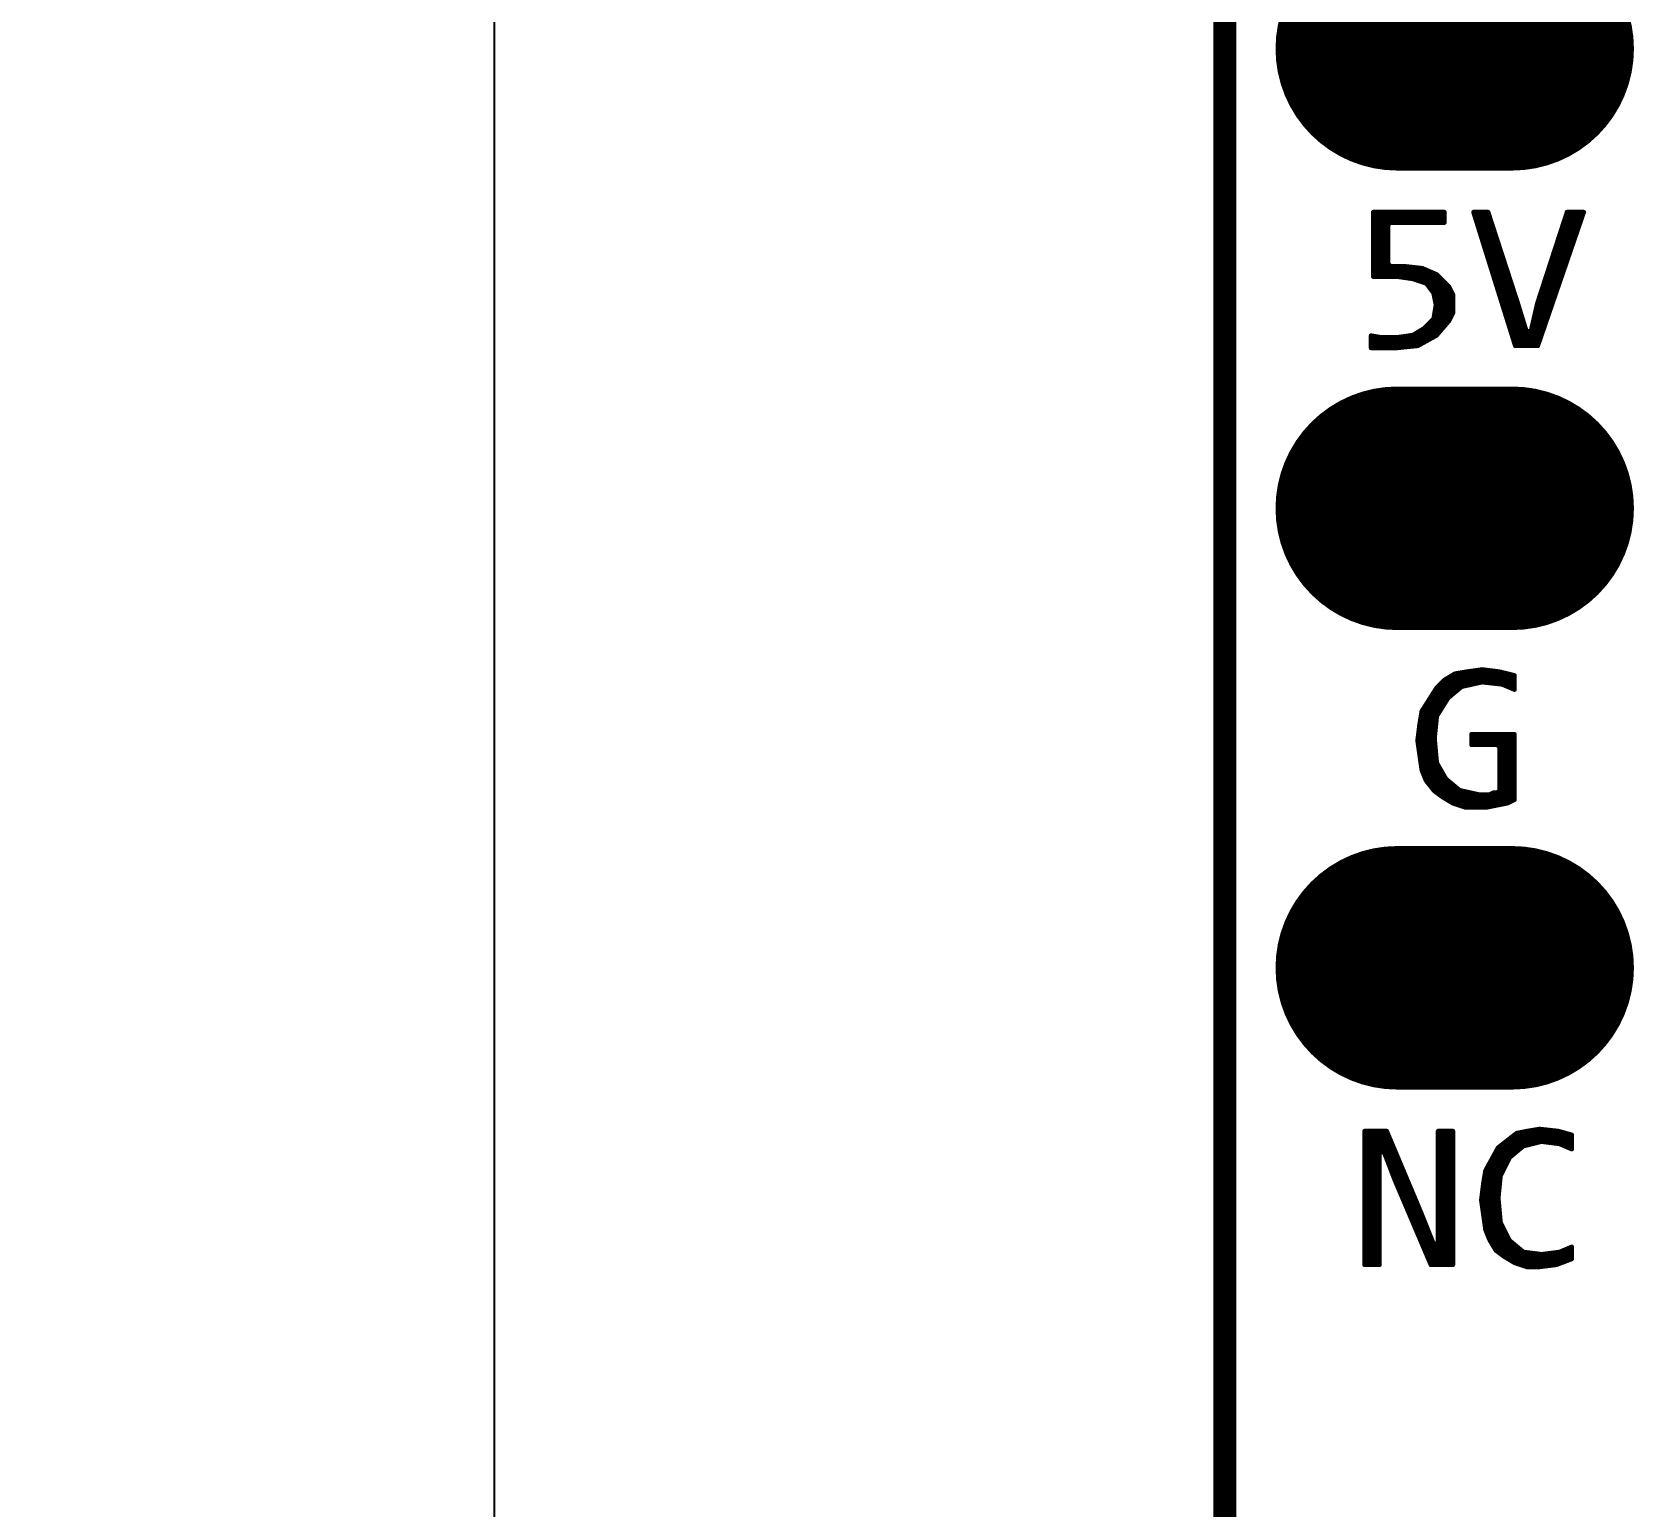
# Model space of a CAD drawing. Extents: x 18.8 to 58.3, y 22.4 to 94.7.
# Drawn here: x 18.81 to 27.66, y 36.34 to 44.5 of the extents above; entities that cross this region are included whole.
import ezdxf

# ---------------------------------------------------------------- set-up
doc = ezdxf.new("R2010")
doc.units = 0
doc.header["$MEASUREMENT"] = 0
doc.layers.get('0').update_dxf_attribs({"linetype": 'CONTINUOUS'})
doc.layers.get('Defpoints').update_dxf_attribs({"linetype": 'CONTINUOUS'})
doc.layers.add('SILKTOP_PHO', color=251, linetype='CONTINUOUS')
doc.layers.add('SOLDERTOP_PHO', color=7, linetype='CONTINUOUS')
doc.styles.get("Standard").update_dxf_attribs({"font": 'arial.ttf'})
doc.dimstyles.get("Standard").update_dxf_attribs({"dimtxt": 1.5, "dimasz": 1.5, "dimexe": 0.18, "dimexo": 0, "dimgap": 0.5, "dimtad": 0, "dimtih": 1, "dimtoh": 1, "dimzin": 0, "dimdsep": 46, "dimtxsty": 'Standard', "dimcen": 0.09, "dimadec": 0, "dimazin": 0, "dimtfac": 1, "dimtofl": 0, "dimtmove": 2, "dimatfit": 3, "dimfxl": 1, "dimtolj": 1, "dimtzin": 0, "dimarcsym": 0})

# ---------------------------------------------------------------- blocks, each defined once
blk = doc.blocks.new('ROUND_1')
at = {"const_width": 0.0127}
blk.add_lwpolyline([(-0.00635, 0, 1), (0.00635, 0, 1)], format="xyb", close=True, dxfattribs=at)
blk = doc.blocks.new('OBLONG_245')
at = {"const_width": 1.3462}
blk.add_lwpolyline([(0.3175, 0), (-0.3175, 0)], dxfattribs=at)
at = {"const_width": 0.6731}
for points in [[(-0.65405, 0, 1), (0.01905, 0, 1)], [(-0.01905, 0, 1), (0.65405, 0, 1)]]:
    blk.add_lwpolyline(points, format="xyb", close=True, dxfattribs=at)
blk = doc.blocks.new('*D70')
at = {"color": 0, "linetype": 'Continuous', "lineweight": -2}
for p, q in [((25.9319, 79.0001), (21.1826, 79.0001)), ((21.3626, 77.5001), (21.3626, 53.4664)), ((21.3626, 26.9), (21.3626, 50.9337)), ((25.9319, 25.4), (21.1826, 25.4))]:
    blk.add_line(p, q, dxfattribs=at)
at = {"color": 0, "linetype": 'Continuous'}
for points in [[(21.1126, 77.5001), (21.6126, 77.5001), (21.3626, 79.0001)], [(21.1126, 26.9), (21.6126, 26.9), (21.3626, 25.4)]]:
    blk.add_solid(points, dxfattribs=at)
at = {"layer": 'Defpoints', "color": 0, "linetype": 'Continuous'}
for p in [(25.9319, 79.0001), (21.3626, 25.4), (25.9319, 25.4)]:
    blk.add_point(p, dxfattribs=at)
at = {"color": 0, "linetype": 'Continuous', "insert": (21.3626, 52.2), "char_height": 1.5, "attachment_point": 5}
blk.add_mtext('\\A1;53.60', dxfattribs=at)

msp = doc.modelspace()

# ---------------------------------------------------------------- linework, layer by layer
at = {"layer": 'SILKTOP_PHO'}
for points, const_width in [([(25.4, 78.49997), (25.4, 25.900126)], 0.127), ([(26.612342, 43.502326), (26.219658, 43.502326)], 0.0254), ([(26.219658, 43.502326), (26.219658, 43.145456)], 0.0254), ([(26.2382, 43.145456), (26.2382, 43.502326)], 0.0254), ([(26.2636, 43.145456), (26.2636, 43.502326)], 0.0254), ([(26.289, 43.145456), (26.289, 43.502326)], 0.0254), ([(26.3144, 43.44416), (26.3144, 43.502326)], 0.0254), ([(26.3398, 43.44416), (26.3398, 43.502326)], 0.0254), ([(26.3652, 43.44416), (26.3652, 43.502326)], 0.0254), ([(26.3906, 43.44416), (26.3906, 43.502326)], 0.0254), ([(26.416, 43.44416), (26.416, 43.502326)], 0.0254), ([(26.4414, 43.44416), (26.4414, 43.502326)], 0.0254), ([(26.4668, 43.44416), (26.4668, 43.502326)], 0.0254), ([(26.4922, 43.44416), (26.4922, 43.502326)], 0.0254), ([(26.5176, 43.44416), (26.5176, 43.502326)], 0.0254), ([(26.543, 43.44416), (26.543, 43.502326)], 0.0254), ([(26.5684, 43.44416), (26.5684, 43.502326)], 0.0254), ([(26.5938, 43.44416), (26.5938, 43.502326)], 0.0254), ([(26.612342, 43.44416), (26.612342, 43.502326)], 0.0254), ([(26.854404, 43.502326), (26.773632, 43.502326)], 0.0254), ([(26.773632, 43.502326), (27.004518, 42.76344)], 0.0254), ([(26.797, 43.427142), (26.797, 43.502326)], 0.0254), ([(26.8224, 43.345862), (26.8224, 43.502326)], 0.0254), ([(26.8478, 43.264582), (26.8478, 43.502326)], 0.0254), ([(27.018742, 42.997628), (26.854404, 43.502326)], 0.0254), ([(27.290776, 43.502326), (27.126692, 42.998136)], 0.0254), ([(27.129232, 42.76344), (27.383232, 43.502326)], 0.0254), ([(27.2796, 43.200574), (27.2796, 43.467528)], 0.0254), ([(27.383232, 43.502326), (27.290776, 43.502326)], 0.0254), ([(27.305, 43.274488), (27.305, 43.502326)], 0.0254), ([(27.3304, 43.348402), (27.3304, 43.502326)], 0.0254), ([(27.3558, 43.422316), (27.3558, 43.502326)], 0.0254), ([(27.3812, 43.49623), (27.3812, 43.502326)], 0.0254), ([(26.3017, 43.43146), (26.3144, 43.44416)], 0.0254), ([(26.3017, 43.216322), (26.3017, 43.43146)], 0.0254), ([(26.3144, 43.44416), (26.612342, 43.44416)], 0.0254), ([(26.8732, 43.183302), (26.8732, 43.444922)], 0.0254), ([(27.2542, 43.12666), (27.2542, 43.38955)], 0.0254), ([(26.8986, 43.102022), (26.8986, 43.366944)], 0.0254), ([(26.924, 43.020742), (26.924, 43.288966)], 0.0254), ([(27.2288, 43.052746), (27.2288, 43.311572)], 0.0254), ([(26.3144, 43.203622), (26.3017, 43.216322)], 0.0254), ([(26.38552, 43.203622), (26.3144, 43.203622)], 0.0254), ([(26.3144, 43.145456), (26.3144, 43.203622)], 0.0254), ([(26.3398, 43.145456), (26.3398, 43.203622)], 0.0254), ([(26.3652, 43.143424), (26.3652, 43.203622)], 0.0254), ([(26.490422, 43.191938), (26.38552, 43.203622)], 0.0254), ([(26.3906, 43.139868), (26.3906, 43.203114)], 0.0254), ([(26.416, 43.136312), (26.416, 43.20032)], 0.0254), ([(26.4414, 43.13174), (26.4414, 43.197526)], 0.0254), ([(26.4668, 43.123358), (26.4668, 43.194732)], 0.0254), ([(26.9494, 42.939462), (26.9494, 43.210734)], 0.0254), ([(27.2034, 42.979086), (27.2034, 43.233594)], 0.0254), ([(26.219658, 43.145456), (26.350214, 43.145456)], 0.0254), ([(26.350214, 43.145456), (26.352246, 43.145456)], 0.0254), ([(26.352246, 43.145456), (26.435812, 43.133518)], 0.0254), ([(26.435812, 43.133518), (26.437844, 43.13301)], 0.0254), ([(26.437844, 43.13301), (26.509472, 43.109134)], 0.0254), ([(26.569924, 43.157902), (26.490422, 43.191938)], 0.0254), ([(26.4922, 43.114976), (26.4922, 43.191176)], 0.0254), ([(26.509472, 43.109134), (26.515822, 43.104562)], 0.0254), ([(26.5176, 43.102022), (26.5176, 43.180254)], 0.0254), ([(26.543, 43.06824), (26.543, 43.169586)], 0.0254), ([(26.5684, 42.820082), (26.5684, 43.158664)], 0.0254), ([(26.638504, 43.089576), (26.569924, 43.157902)], 0.0254), ([(26.5938, 42.849292), (26.5938, 43.134026)], 0.0254), ([(26.6192, 42.87901), (26.6192, 43.108626)], 0.0254), ([(26.9748, 42.858182), (26.9748, 43.132756)], 0.0254), ([(27.178, 42.905172), (27.178, 43.155616)], 0.0254), ([(26.515822, 43.104562), (26.551636, 43.05681)], 0.0254), ([(26.551636, 43.05681), (26.553922, 43.05173)], 0.0254), ([(26.553922, 43.05173), (26.56586, 42.99204)], 0.0254), ([(26.660094, 43.046142), (26.638504, 43.089576)], 0.0254), ([(26.6446, 42.914062), (26.6446, 43.07713)], 0.0254), ([(26.660094, 42.944796), (26.660094, 43.046142)], 0.0254), ([(27.0002, 42.776902), (27.0002, 43.054778)], 0.0254), ([(27.1526, 42.831258), (27.1526, 43.077384)], 0.0254), ([(26.56586, 42.987468), (26.553922, 42.91584)], 0.0254), ([(26.56586, 42.99204), (26.566114, 42.9895)], 0.0254), ([(26.566114, 42.9895), (26.56586, 42.987468)], 0.0254), ([(26.63825, 42.901108), (26.660094, 42.944796)], 0.0254), ([(27.066494, 42.842434), (27.018742, 42.997628)], 0.0254), ([(27.0256, 42.76344), (27.0256, 42.97553)], 0.0254), ([(27.126692, 42.998136), (27.091132, 42.84345)], 0.0254), ([(27.1272, 42.76344), (27.1272, 42.999406)], 0.0254), ([(26.500074, 42.859198), (26.440384, 42.823384)], 0.0254), ([(26.4922, 42.777664), (26.4922, 42.854626)], 0.0254), ([(26.502614, 42.86123), (26.500074, 42.859198)], 0.0254), ([(26.550366, 42.908982), (26.502614, 42.86123)], 0.0254), ([(26.5176, 42.791888), (26.5176, 42.876216)], 0.0254), ([(26.543, 42.806112), (26.543, 42.901616)], 0.0254), ([(26.553922, 42.91584), (26.550366, 42.908982)], 0.0254), ([(26.568908, 42.820336), (26.63825, 42.901108)], 0.0254), ([(27.051, 42.76344), (27.051, 42.89298)], 0.0254), ([(27.091132, 42.84345), (27.066494, 42.842434)], 0.0254), ([(27.1018, 42.76344), (27.1018, 42.889932)], 0.0254), ([(26.264616, 42.809922), (26.20772, 42.81932)], 0.0254), ([(26.20772, 42.81932), (26.20772, 42.751502)], 0.0254), ([(26.2128, 42.751502), (26.2128, 42.818558)], 0.0254), ([(26.2382, 42.751502), (26.2382, 42.81424)], 0.0254), ([(26.2636, 42.751502), (26.2636, 42.809922)], 0.0254), ([(26.266648, 42.809668), (26.264616, 42.809922)], 0.0254), ([(26.350214, 42.809668), (26.266648, 42.809668)], 0.0254), ([(26.289, 42.751502), (26.289, 42.809668)], 0.0254), ([(26.3144, 42.751502), (26.3144, 42.809668)], 0.0254), ([(26.3398, 42.751502), (26.3398, 42.809668)], 0.0254), ([(26.349706, 42.751502), (26.465784, 42.763186)], 0.0254), ([(26.352246, 42.809922), (26.350214, 42.809668)], 0.0254), ([(26.435812, 42.82186), (26.352246, 42.809922)], 0.0254), ([(26.3652, 42.753026), (26.3652, 42.8117)], 0.0254), ([(26.3906, 42.755566), (26.3906, 42.815256)], 0.0254), ([(26.416, 42.758106), (26.416, 42.819066)], 0.0254), ([(26.440384, 42.823384), (26.435812, 42.82186)], 0.0254), ([(26.4414, 42.760646), (26.4414, 42.824146)], 0.0254), ([(26.465784, 42.763186), (26.568908, 42.820336)], 0.0254), ([(26.4668, 42.763694), (26.4668, 42.839386)], 0.0254), ([(27.004518, 42.76344), (27.129232, 42.76344)], 0.0254), ([(27.0764, 42.76344), (27.0764, 42.833798)], 0.0254), ([(26.20772, 42.751502), (26.349706, 42.751502)], 0.0254), ([(26.614882, 40.917114), (26.569162, 40.871394)], 0.0254), ([(26.5938, 40.753284), (26.5938, 40.896032)], 0.0254), ([(26.67127, 40.950896), (26.614882, 40.917114)], 0.0254), ([(26.6192, 40.793924), (26.6192, 40.919654)], 0.0254), ([(26.6446, 40.825674), (26.6446, 40.934894)], 0.0254), ([(26.67, 40.84701), (26.67, 40.950134)], 0.0254), ([(26.740358, 40.962326), (26.67127, 40.950896)], 0.0254), ([(26.6954, 40.868092), (26.6954, 40.95496)], 0.0254), ([(26.711656, 40.879776), (26.819098, 40.903652)], 0.0254), ([(26.7208, 40.881808), (26.7208, 40.959024)], 0.0254), ([(26.822146, 40.97401), (26.740358, 40.962326)], 0.0254), ([(26.7462, 40.887396), (26.7462, 40.963088)], 0.0254), ([(26.7716, 40.893238), (26.7716, 40.966898)], 0.0254), ([(26.797, 40.898826), (26.797, 40.970454)], 0.0254), ([(26.819098, 40.903652), (26.823416, 40.903906)], 0.0254), ([(26.91511, 40.962326), (26.822146, 40.97401)], 0.0254), ([(26.8224, 40.90416), (26.8224, 40.97401)], 0.0254), ([(26.823416, 40.903906), (26.930858, 40.891968)], 0.0254), ([(26.8478, 40.901366), (26.8478, 40.970708)], 0.0254), ([(26.8732, 40.898318), (26.8732, 40.96766)], 0.0254), ([(26.8986, 40.895524), (26.8986, 40.964358)], 0.0254), ([(27.0002, 40.941244), (26.91511, 40.962326)], 0.0254), ([(26.924, 40.89273), (26.924, 40.960294)], 0.0254), ([(26.9494, 40.884602), (26.9494, 40.953944)], 0.0254), ([(26.9748, 40.87368), (26.9748, 40.947594)], 0.0254), ([(27.0002, 40.862758), (27.0002, 40.941244)], 0.0254), ([(27.0002, 40.863012), (27.0002, 40.941244)], 0.0254), ([(26.569162, 40.871394), (26.487882, 40.743378)], 0.0254), ([(26.543, 40.31996), (26.543, 40.830246)], 0.0254), ([(26.5684, 40.692324), (26.5684, 40.870124)], 0.0254), ([(26.572464, 40.718994), (26.632154, 40.814498)], 0.0254), ([(26.632154, 40.814498), (26.634694, 40.817546)], 0.0254), ([(26.634694, 40.817546), (26.706322, 40.877236)], 0.0254), ([(26.706322, 40.877236), (26.711656, 40.879776)], 0.0254), ([(26.930858, 40.891968), (26.934414, 40.890952)], 0.0254), ([(26.934414, 40.890952), (27.0002, 40.862758)], 0.0254), ([(26.487882, 40.743378), (26.476452, 40.674544)], 0.0254), ([(26.4922, 40.406574), (26.4922, 40.750236)], 0.0254), ([(26.5176, 40.35171), (26.5176, 40.790368)], 0.0254), ([(26.570432, 40.713406), (26.572464, 40.718994)], 0.0254), ([(26.476452, 40.674544), (26.464514, 40.581072)], 0.0254), ([(26.558494, 40.594026), (26.570432, 40.713406)], 0.0254), ([(26.464514, 40.581072), (26.488136, 40.416988)], 0.0254), ([(26.4668, 40.565832), (26.4668, 40.598344)], 0.0254), ([(26.558494, 40.592756), (26.558494, 40.594026)], 0.0254), ([(26.558494, 40.59174), (26.558494, 40.592756)], 0.0254), ([(26.570432, 40.460422), (26.558494, 40.59174)], 0.0254), ([(27.0002, 40.61587), (26.762964, 40.61587)], 0.0254), ([(26.762964, 40.61587), (26.762964, 40.557704)], 0.0254), ([(26.762964, 40.557704), (26.905458, 40.557704)], 0.0254), ([(26.7716, 40.557704), (26.7716, 40.61587)], 0.0254), ([(26.797, 40.557704), (26.797, 40.61587)], 0.0254), ([(26.8224, 40.557704), (26.8224, 40.61587)], 0.0254), ([(26.8478, 40.557704), (26.8478, 40.61587)], 0.0254), ([(26.8732, 40.557704), (26.8732, 40.61587)], 0.0254), ([(26.8986, 40.557704), (26.8986, 40.61587)], 0.0254), ([(26.905458, 40.557704), (26.918158, 40.545004)], 0.0254), ([(26.918158, 40.545004), (26.918158, 40.306244)], 0.0254), ([(26.924, 40.227504), (26.924, 40.61587)], 0.0254), ([(26.9494, 40.232584), (26.9494, 40.61587)], 0.0254), ([(26.9748, 40.241728), (26.9748, 40.61587)], 0.0254), ([(27.0002, 40.254428), (27.0002, 40.61587)], 0.0254), ([(27.0002, 40.254428), (27.0002, 40.61587)], 0.0254), ([(26.5684, 40.294306), (26.5684, 40.483536)], 0.0254), ([(26.57221, 40.455088), (26.570432, 40.460422)], 0.0254), ([(26.619962, 40.371522), (26.57221, 40.455088)], 0.0254), ([(26.488136, 40.416988), (26.510742, 40.3606)], 0.0254), ([(26.5938, 40.275256), (26.5938, 40.417242)], 0.0254), ([(26.6192, 40.258746), (26.6192, 40.372792)], 0.0254), ([(26.622756, 40.36822), (26.619962, 40.371522)], 0.0254), ([(26.694384, 40.30853), (26.622756, 40.36822)], 0.0254), ([(26.510742, 40.3606), (26.556208, 40.30345)], 0.0254), ([(26.556208, 40.30345), (26.602182, 40.26916)], 0.0254), ([(26.6446, 40.243506), (26.6446, 40.349932)], 0.0254), ([(26.67, 40.23106), (26.67, 40.32885)], 0.0254), ([(26.699718, 40.305736), (26.694384, 40.30853)], 0.0254), ([(26.6954, 40.222424), (26.6954, 40.307768)], 0.0254), ([(26.80716, 40.28186), (26.699718, 40.305736)], 0.0254), ([(26.7208, 40.214042), (26.7208, 40.301164)], 0.0254), ([(26.7462, 40.211502), (26.7462, 40.295576)], 0.0254), ([(26.7716, 40.211502), (26.7716, 40.289988)], 0.0254), ([(26.797, 40.211502), (26.797, 40.284146)], 0.0254), ([(26.809954, 40.281606), (26.80716, 40.28186)], 0.0254), ([(26.857706, 40.281606), (26.809954, 40.281606)], 0.0254), ([(26.8224, 40.211502), (26.8224, 40.281606)], 0.0254), ([(26.8478, 40.212264), (26.8478, 40.281606)], 0.0254), ([(26.863548, 40.282876), (26.857706, 40.281606)], 0.0254), ([(26.88463, 40.293544), (26.863548, 40.282876)], 0.0254), ([(26.8732, 40.217344), (26.8732, 40.287956)], 0.0254), ([(26.905458, 40.293544), (26.88463, 40.293544)], 0.0254), ([(26.8986, 40.222424), (26.8986, 40.293544)], 0.0254), ([(26.918158, 40.306244), (26.905458, 40.293544)], 0.0254), ([(26.602182, 40.26916), (26.660094, 40.234362)], 0.0254), ([(26.660094, 40.234362), (26.72842, 40.211502)], 0.0254), ([(26.72842, 40.211502), (26.844498, 40.211502)], 0.0254), ([(26.844498, 40.211502), (26.961084, 40.23487)], 0.0254), ([(26.961084, 40.23487), (27.0002, 40.254428)], 0.0254), ([(26.29408, 38.422326), (26.171906, 38.422326)], 0.0254), ([(26.171906, 38.422326), (26.171906, 37.68344)], 0.0254), ([(26.1874, 37.68344), (26.1874, 38.422326)], 0.0254), ([(26.2128, 37.68344), (26.2128, 38.422326)], 0.0254), ([(26.2382, 37.68344), (26.2382, 38.422326)], 0.0254), ([(26.2636, 38.3159), (26.2636, 38.422326)], 0.0254), ([(26.289, 38.281102), (26.289, 38.422326)], 0.0254), ([(26.481786, 37.976302), (26.29408, 38.422326)], 0.0254), ([(26.660094, 38.422326), (26.578052, 38.422326)], 0.0254), ([(26.578052, 38.422326), (26.578052, 37.802058)], 0.0254), ([(26.5938, 37.68344), (26.5938, 38.422326)], 0.0254), ([(26.6192, 37.68344), (26.6192, 38.422326)], 0.0254), ([(26.6446, 37.68344), (26.6446, 38.422326)], 0.0254), ([(26.660094, 37.68344), (26.660094, 38.422326)], 0.0254), ([(27.069034, 38.422326), (27.012392, 38.41115)], 0.0254), ([(27.0256, 38.31971), (27.0256, 38.41369)], 0.0254), ([(27.051, 38.339522), (27.051, 38.41877)], 0.0254), ([(27.13863, 38.43401), (27.069034, 38.422326)], 0.0254), ([(27.0764, 38.345872), (27.0764, 38.423596)], 0.0254), ([(27.1018, 38.352222), (27.1018, 38.427914)], 0.0254), ([(27.1272, 38.358572), (27.1272, 38.432232)], 0.0254), ([(27.243278, 38.422326), (27.13863, 38.43401)], 0.0254), ([(27.1526, 38.363906), (27.1526, 38.432486)], 0.0254), ([(27.178, 38.360604), (27.178, 38.429692)], 0.0254), ([(27.2034, 38.357556), (27.2034, 38.426898)], 0.0254), ([(27.2288, 38.354254), (27.2288, 38.424104)], 0.0254), ([(27.316684, 38.401498), (27.243278, 38.422326)], 0.0254), ([(27.2542, 38.349682), (27.2542, 38.419278)], 0.0254), ([(26.3144, 38.215062), (26.3144, 38.374066)], 0.0254), ([(26.909522, 38.330886), (26.84018, 38.203886)], 0.0254), ([(27.012392, 38.41115), (26.909522, 38.330886)], 0.0254), ([(26.924, 38.177724), (26.924, 38.342316)], 0.0254), ([(26.9494, 38.228778), (26.9494, 38.362128)], 0.0254), ([(26.9748, 38.277292), (26.9748, 38.38194)], 0.0254), ([(26.975054, 38.277546), (27.046682, 38.337236)], 0.0254), ([(27.0002, 38.298374), (27.0002, 38.401498)], 0.0254), ([(27.046682, 38.337236), (27.051762, 38.339776)], 0.0254), ([(27.051762, 38.339776), (27.147266, 38.363652)], 0.0254), ([(27.147266, 38.363652), (27.151838, 38.363906)], 0.0254), ([(27.151838, 38.363906), (27.247342, 38.351968)], 0.0254), ([(27.247342, 38.351968), (27.250898, 38.350952)], 0.0254), ([(27.250898, 38.350952), (27.316684, 38.322758)], 0.0254), ([(27.2796, 38.33876), (27.2796, 38.412166)], 0.0254), ([(27.305, 38.327838), (27.305, 38.4048)], 0.0254), ([(27.316684, 38.322758), (27.316684, 38.401498)], 0.0254), ([(26.253948, 38.303708), (26.278586, 38.308026)], 0.0254), ([(26.253948, 37.68344), (26.253948, 38.303708)], 0.0254), ([(26.278586, 38.308026), (26.338276, 38.153086)], 0.0254), ([(26.3398, 38.149276), (26.3398, 38.313868)], 0.0254), ([(26.3652, 38.089586), (26.3652, 38.253416)], 0.0254), ([(26.8732, 37.803074), (26.8732, 38.264592)], 0.0254), ([(26.8986, 37.761926), (26.8986, 38.311074)], 0.0254), ([(26.924, 38.177978), (26.971752, 38.273482)], 0.0254), ([(26.971752, 38.273482), (26.975054, 38.277546)], 0.0254), ([(26.338276, 38.153086), (26.53792, 37.68344)], 0.0254), ([(26.3906, 38.029896), (26.3906, 38.193218)], 0.0254), ([(26.84018, 38.203886), (26.828496, 38.134544)], 0.0254), ([(26.8478, 37.858192), (26.8478, 38.217856)], 0.0254), ([(26.910792, 38.054026), (26.92273, 38.173406)], 0.0254), ([(26.92273, 38.173406), (26.924, 38.177978)], 0.0254), ([(26.416, 37.970206), (26.416, 38.132766)], 0.0254), ([(26.4414, 37.910262), (26.4414, 38.072568)], 0.0254), ([(26.828496, 38.134544), (26.816812, 38.041072)], 0.0254), ([(26.8224, 38.00221), (26.8224, 38.085268)], 0.0254), ([(26.4668, 37.850572), (26.4668, 38.012116)], 0.0254), ([(26.553414, 37.797486), (26.481786, 37.976302)], 0.0254), ([(26.816812, 38.041072), (26.84018, 37.876988)], 0.0254), ([(26.910792, 38.052756), (26.910792, 38.054026)], 0.0254), ([(26.910792, 38.05174), (26.910792, 38.052756)], 0.0254), ([(26.92273, 37.920422), (26.910792, 38.05174)], 0.0254), ([(26.4922, 37.790882), (26.4922, 37.950394)], 0.0254), ([(26.5176, 37.730938), (26.5176, 37.886894)], 0.0254), ([(26.924, 37.91585), (26.92273, 37.920422)], 0.0254), ([(26.971752, 37.820346), (26.924, 37.91585)], 0.0254), ([(26.924, 37.742876), (26.924, 37.91585)], 0.0254), ([(26.543, 37.68344), (26.543, 37.823394)], 0.0254), ([(26.578052, 37.802058), (26.553414, 37.797486)], 0.0254), ([(26.84018, 37.876988), (26.863294, 37.819584)], 0.0254), ([(26.863294, 37.819584), (26.89733, 37.762942)], 0.0254), ([(26.9494, 37.724842), (26.9494, 37.86505)], 0.0254), ([(26.975054, 37.816282), (26.971752, 37.820346)], 0.0254), ([(26.9748, 37.709602), (26.9748, 37.816282)], 0.0254), ([(27.046682, 37.756592), (26.975054, 37.816282)], 0.0254), ([(27.0002, 37.694362), (27.0002, 37.7952)], 0.0254), ([(26.5684, 37.68344), (26.5684, 37.789866)], 0.0254), ([(26.89733, 37.762942), (26.942542, 37.72916)], 0.0254), ([(26.942542, 37.72916), (27.000454, 37.694362)], 0.0254), ([(27.0256, 37.68598), (27.0256, 37.774118)], 0.0254), ([(27.053286, 37.753798), (27.046682, 37.756592)], 0.0254), ([(27.051, 37.677344), (27.051, 37.754052)], 0.0254), ([(27.14879, 37.741606), (27.053286, 37.753798)], 0.0254), ([(27.0764, 37.671502), (27.0764, 37.75075)], 0.0254), ([(27.1018, 37.671502), (27.1018, 37.747702)], 0.0254), ([(27.1272, 37.671502), (27.1272, 37.7444)], 0.0254), ([(27.151838, 37.741606), (27.14879, 37.741606)], 0.0254), ([(27.247342, 37.753798), (27.151838, 37.741606)], 0.0254), ([(27.1526, 37.67328), (27.1526, 37.74186)], 0.0254), ([(27.178, 37.676582), (27.178, 37.744908)], 0.0254), ([(27.2034, 37.67963), (27.2034, 37.74821)], 0.0254), ([(27.2288, 37.682932), (27.2288, 37.751258)], 0.0254), ([(27.230832, 37.683186), (27.316684, 37.715444)], 0.0254), ([(27.250898, 37.75456), (27.247342, 37.753798)], 0.0254), ([(27.316684, 37.782754), (27.250898, 37.75456)], 0.0254), ([(27.2542, 37.691822), (27.2542, 37.756084)], 0.0254), ([(27.2796, 37.701474), (27.2796, 37.767006)], 0.0254), ([(27.305, 37.710872), (27.305, 37.777928)], 0.0254), ([(27.316684, 37.715444), (27.316684, 37.782754)], 0.0254), ([(26.171906, 37.68344), (26.253948, 37.68344)], 0.0254), ([(26.53792, 37.68344), (26.660094, 37.68344)], 0.0254), ([(27.000454, 37.694362), (27.06878, 37.671502)], 0.0254), ([(27.06878, 37.671502), (27.137614, 37.671502)], 0.0254), ([(27.137614, 37.671502), (27.230832, 37.683186)], 0.0254)]:
    msp.add_lwpolyline(points, dxfattribs=dict(at, const_width=const_width))
at = {"layer": 'SOLDERTOP_PHO', "const_width": 0.127}
msp.add_lwpolyline([(25.4, 78.49997), (25.4, 25.900126)], dxfattribs=at)

# ---------------------------------------------------------------- block references
at = {"layer": 'SILKTOP_PHO'}
for p in [(26.219658, 43.502326), (26.2382, 43.502326), (26.2636, 43.502326), (26.289, 43.502326), (26.3144, 43.502326), (26.3398, 43.502326), (26.3652, 43.502326), (26.3906, 43.502326), (26.416, 43.502326), (26.4414, 43.502326), (26.4668, 43.502326), (26.4922, 43.502326), (26.5176, 43.502326), (26.543, 43.502326), (26.5684, 43.502326), (26.5938, 43.502326), (26.612342, 43.502326), (26.773632, 43.502326), (26.797, 43.502326), (26.8224, 43.502326), (26.8478, 43.502326), (26.854404, 43.502326), (26.854404, 43.502326), (27.2796, 43.467528), (27.290776, 43.502326), (27.305, 43.502326), (27.3304, 43.502326), (27.3558, 43.502326), (27.3812, 43.502326), (27.3812, 43.49623), (27.383232, 43.502326), (27.383232, 43.502326), (26.3017, 43.43146), (26.3144, 43.44416), (26.3144, 43.44416), (26.3398, 43.44416), (26.3652, 43.44416), (26.3906, 43.44416), (26.416, 43.44416), (26.4414, 43.44416), (26.4668, 43.44416), (26.4922, 43.44416), (26.5176, 43.44416), (26.543, 43.44416), (26.5684, 43.44416), (26.5938, 43.44416), (26.612342, 43.44416), (26.797, 43.427142), (26.8732, 43.444922), (27.2542, 43.38955), (27.3558, 43.422316), (26.8224, 43.345862), (26.8986, 43.366944), (26.924, 43.288966), (27.2288, 43.311572), (27.3304, 43.348402), (26.3017, 43.216322), (26.3144, 43.203622), (26.3144, 43.203622), (26.3398, 43.203622), (26.3652, 43.203622), (26.38552, 43.203622), (26.3906, 43.203114), (26.416, 43.20032), (26.4414, 43.197526), (26.4668, 43.194732), (26.8478, 43.264582), (26.9494, 43.210734), (27.2034, 43.233594), (27.2796, 43.200574), (27.305, 43.274488), (26.219658, 43.145456), (26.2382, 43.145456), (26.2636, 43.145456), (26.289, 43.145456), (26.3144, 43.145456), (26.3398, 43.145456), (26.350214, 43.145456), (26.352246, 43.145456), (26.3652, 43.143424), (26.3906, 43.139868), (26.416, 43.136312), (26.435812, 43.133518), (26.437844, 43.13301), (26.4414, 43.13174), (26.4668, 43.123358), (26.490422, 43.191938), (26.490422, 43.191938), (26.4922, 43.191176), (26.4922, 43.114976), (26.509472, 43.109134), (26.5176, 43.180254), (26.543, 43.169586), (26.5684, 43.158664), (26.569924, 43.157902), (26.5938, 43.134026), (26.6192, 43.108626), (26.8732, 43.183302), (26.9748, 43.132756), (27.178, 43.155616), (27.2542, 43.12666), (26.515822, 43.104562), (26.5176, 43.102022), (26.543, 43.06824), (26.551636, 43.05681), (26.553922, 43.05173), (26.638504, 43.089576), (26.6446, 43.07713), (26.660094, 43.046142), (26.660094, 43.046142), (26.8986, 43.102022), (26.924, 43.020742), (27.0002, 43.054778), (27.1526, 43.077384), (27.2288, 43.052746), (26.56586, 42.99204), (26.56586, 42.987468), (26.566114, 42.9895), (26.660094, 42.944796), (26.9494, 42.939462), (27.018742, 42.997628), (27.0256, 42.97553), (27.126692, 42.998136), (27.1272, 42.999406), (27.2034, 42.979086), (26.4922, 42.854626), (26.500074, 42.859198), (26.502614, 42.86123), (26.5176, 42.876216), (26.543, 42.901616), (26.550366, 42.908982), (26.553922, 42.91584), (26.5938, 42.849292), (26.6192, 42.87901), (26.63825, 42.901108), (26.6446, 42.914062), (26.9748, 42.858182), (27.051, 42.89298), (27.066494, 42.842434), (27.091132, 42.84345), (27.1018, 42.889932), (27.178, 42.905172), (26.20772, 42.81932), (26.2128, 42.818558), (26.2382, 42.81424), (26.2636, 42.809922), (26.264616, 42.809922), (26.266648, 42.809668), (26.289, 42.809668), (26.3144, 42.809668), (26.3398, 42.809668), (26.350214, 42.809668), (26.352246, 42.809922), (26.3652, 42.8117), (26.3652, 42.753026), (26.3906, 42.815256), (26.3906, 42.755566), (26.416, 42.819066), (26.416, 42.758106), (26.435812, 42.82186), (26.440384, 42.823384), (26.4414, 42.824146), (26.4414, 42.760646), (26.465784, 42.763186), (26.4668, 42.839386), (26.4668, 42.763694), (26.4922, 42.777664), (26.5176, 42.791888), (26.543, 42.806112), (26.5684, 42.820082), (26.568908, 42.820336), (27.0002, 42.776902), (27.004518, 42.76344), (27.0256, 42.76344), (27.051, 42.76344), (27.0764, 42.833798), (27.0764, 42.76344), (27.1018, 42.76344), (27.1272, 42.76344), (27.129232, 42.76344), (27.1526, 42.831258), (26.20772, 42.751502), (26.2128, 42.751502), (26.2382, 42.751502), (26.2636, 42.751502), (26.289, 42.751502), (26.3144, 42.751502), (26.3398, 42.751502), (26.349706, 42.751502), (26.5938, 40.896032), (26.614882, 40.917114), (26.6192, 40.919654), (26.6446, 40.934894), (26.67, 40.950134), (26.67127, 40.950896), (26.6954, 40.95496), (26.7208, 40.959024), (26.740358, 40.962326), (26.7462, 40.963088), (26.7716, 40.966898), (26.7716, 40.893238), (26.797, 40.970454), (26.797, 40.898826), (26.819098, 40.903652), (26.822146, 40.97401), (26.8224, 40.97401), (26.8224, 40.90416), (26.823416, 40.903906), (26.8478, 40.970708), (26.8478, 40.901366), (26.8732, 40.96766), (26.8732, 40.898318), (26.8986, 40.964358), (26.8986, 40.895524), (26.91511, 40.962326), (26.924, 40.960294), (26.924, 40.89273), (26.9494, 40.953944), (26.9748, 40.947594), (27.0002, 40.941244), (27.0002, 40.941244), (27.0002, 40.941244), (26.543, 40.830246), (26.5684, 40.870124), (26.569162, 40.871394), (26.632154, 40.814498), (26.634694, 40.817546), (26.6446, 40.825674), (26.67, 40.84701), (26.6954, 40.868092), (26.706322, 40.877236), (26.711656, 40.879776), (26.7208, 40.881808), (26.7462, 40.887396), (26.930858, 40.891968), (26.934414, 40.890952), (26.9494, 40.884602), (26.9748, 40.87368), (27.0002, 40.863012), (27.0002, 40.862758), (26.487882, 40.743378), (26.4922, 40.750236), (26.5176, 40.790368), (26.572464, 40.718994), (26.5938, 40.753284), (26.6192, 40.793924), (26.476452, 40.674544), (26.5684, 40.692324), (26.570432, 40.713406), (26.464514, 40.581072), (26.4668, 40.598344), (26.4668, 40.565832), (26.558494, 40.594026), (26.558494, 40.592756), (26.558494, 40.59174), (26.762964, 40.61587), (26.762964, 40.557704), (26.7716, 40.61587), (26.7716, 40.557704), (26.797, 40.61587), (26.797, 40.557704), (26.8224, 40.61587), (26.8224, 40.557704), (26.8478, 40.61587), (26.8478, 40.557704), (26.8732, 40.61587), (26.8732, 40.557704), (26.8986, 40.61587), (26.8986, 40.557704), (26.905458, 40.557704), (26.918158, 40.545004), (26.924, 40.61587), (26.9494, 40.61587), (26.9748, 40.61587), (27.0002, 40.61587), (27.0002, 40.61587), (26.5684, 40.483536), (26.570432, 40.460422), (26.57221, 40.455088), (26.488136, 40.416988), (26.4922, 40.406574), (26.5938, 40.417242), (26.6192, 40.372792), (26.619962, 40.371522), (26.622756, 40.36822), (26.510742, 40.3606), (26.5176, 40.35171), (26.543, 40.31996), (26.556208, 40.30345), (26.5684, 40.294306), (26.5938, 40.275256), (26.6446, 40.349932), (26.67, 40.32885), (26.694384, 40.30853), (26.6954, 40.307768), (26.699718, 40.305736), (26.7208, 40.301164), (26.7462, 40.295576), (26.7716, 40.289988), (26.797, 40.284146), (26.80716, 40.28186), (26.809954, 40.281606), (26.8224, 40.281606), (26.8478, 40.281606), (26.857706, 40.281606), (26.863548, 40.282876), (26.8732, 40.287956), (26.88463, 40.293544), (26.8986, 40.293544), (26.905458, 40.293544), (26.918158, 40.306244), (26.602182, 40.26916), (26.6192, 40.258746), (26.6446, 40.243506), (26.660094, 40.234362), (26.67, 40.23106), (26.6954, 40.222424), (26.7208, 40.214042), (26.72842, 40.211502), (26.7462, 40.211502), (26.7716, 40.211502), (26.797, 40.211502), (26.8224, 40.211502), (26.844498, 40.211502), (26.8478, 40.212264), (26.8732, 40.217344), (26.8986, 40.222424), (26.924, 40.227504), (26.9494, 40.232584), (26.961084, 40.23487), (26.9748, 40.241728), (27.0002, 40.254428), (27.0002, 40.254428), (26.171906, 38.422326), (26.1874, 38.422326), (26.2128, 38.422326), (26.2382, 38.422326), (26.2636, 38.422326), (26.289, 38.422326), (26.29408, 38.422326), (26.578052, 38.422326), (26.5938, 38.422326), (26.6192, 38.422326), (26.6446, 38.422326), (26.660094, 38.422326), (26.660094, 38.422326), (27.0256, 38.41369), (27.051, 38.41877), (27.069034, 38.422326), (27.0764, 38.423596), (27.1018, 38.427914), (27.1272, 38.432232), (27.13863, 38.43401), (27.1526, 38.432486), (27.178, 38.429692), (27.2034, 38.426898), (27.2288, 38.424104), (27.243278, 38.422326), (27.2542, 38.419278), (26.3144, 38.374066), (26.909522, 38.330886), (26.924, 38.342316), (26.9494, 38.362128), (26.9748, 38.38194), (27.0002, 38.401498), (27.012392, 38.41115), (27.046682, 38.337236), (27.051, 38.339522), (27.051762, 38.339776), (27.0764, 38.345872), (27.1018, 38.352222), (27.1272, 38.358572), (27.147266, 38.363652), (27.151838, 38.363906), (27.1526, 38.363906), (27.178, 38.360604), (27.2034, 38.357556), (27.2288, 38.354254), (27.247342, 38.351968), (27.250898, 38.350952), (27.2542, 38.349682), (27.2796, 38.412166), (27.2796, 38.33876), (27.305, 38.4048), (27.305, 38.327838), (27.316684, 38.401498), (27.316684, 38.401498), (26.253948, 38.303708), (26.253948, 38.303708), (26.2636, 38.3159), (26.278586, 38.308026), (26.289, 38.281102), (26.3398, 38.313868), (26.3652, 38.253416), (26.8732, 38.264592), (26.8986, 38.311074), (26.971752, 38.273482), (26.9748, 38.277292), (26.975054, 38.277546), (27.0002, 38.298374), (27.0256, 38.31971), (27.316684, 38.322758), (26.3144, 38.215062), (26.338276, 38.153086), (26.3398, 38.149276), (26.3906, 38.193218), (26.84018, 38.203886), (26.8478, 38.217856), (26.92273, 38.173406), (26.924, 38.177978), (26.924, 38.177724), (26.9494, 38.228778), (26.3652, 38.089586), (26.416, 38.132766), (26.4414, 38.072568), (26.8224, 38.085268), (26.828496, 38.134544), (26.3906, 38.029896), (26.4668, 38.012116), (26.481786, 37.976302), (26.816812, 38.041072), (26.8224, 38.00221), (26.910792, 38.054026), (26.910792, 38.052756), (26.910792, 38.05174), (26.416, 37.970206), (26.4414, 37.910262), (26.4922, 37.950394), (26.5176, 37.886894), (26.92273, 37.920422), (26.924, 37.91585), (26.924, 37.91585), (26.4668, 37.850572), (26.543, 37.823394), (26.553414, 37.797486), (26.578052, 37.802058), (26.84018, 37.876988), (26.8478, 37.858192), (26.863294, 37.819584), (26.8732, 37.803074), (26.9494, 37.86505), (26.971752, 37.820346), (26.9748, 37.816282), (26.975054, 37.816282), (27.0002, 37.7952), (26.4922, 37.790882), (26.5176, 37.730938), (26.5684, 37.789866), (26.89733, 37.762942), (26.8986, 37.761926), (26.924, 37.742876), (26.942542, 37.72916), (26.9494, 37.724842), (26.9748, 37.709602), (27.0256, 37.774118), (27.046682, 37.756592), (27.051, 37.754052), (27.053286, 37.753798), (27.053286, 37.753798), (27.0764, 37.75075), (27.1018, 37.747702), (27.1272, 37.7444), (27.14879, 37.741606), (27.151838, 37.741606), (27.1526, 37.74186), (27.178, 37.744908), (27.2034, 37.74821), (27.2288, 37.751258), (27.247342, 37.753798), (27.247342, 37.753798), (27.250898, 37.75456), (27.2542, 37.756084), (27.2796, 37.767006), (27.305, 37.777928), (27.305, 37.710872), (27.316684, 37.782754), (27.316684, 37.715444), (26.171906, 37.68344), (26.1874, 37.68344), (26.2128, 37.68344), (26.2382, 37.68344), (26.253948, 37.68344), (26.53792, 37.68344), (26.543, 37.68344), (26.5684, 37.68344), (26.5938, 37.68344), (26.6192, 37.68344), (26.6446, 37.68344), (26.660094, 37.68344), (27.0002, 37.694362), (27.000454, 37.694362), (27.0256, 37.68598), (27.051, 37.677344), (27.06878, 37.671502), (27.0764, 37.671502), (27.1018, 37.671502), (27.1272, 37.671502), (27.137614, 37.671502), (27.1526, 37.67328), (27.178, 37.676582), (27.2034, 37.67963), (27.2288, 37.682932), (27.230832, 37.683186), (27.2542, 37.691822), (27.2796, 37.701474)]:
    msp.add_blockref('ROUND_1', p, dxfattribs=at)
at = {"layer": 'SOLDERTOP_PHO'}
for p in [(26.67, 44.405042), (26.67, 41.865042), (26.67, 39.325042)]:
    msp.add_blockref('OBLONG_245', p, dxfattribs=at)

# ---------------------------------------------------------------- dimensions: what is measured, and where the dimension line sits
at = {"linetype": 'Continuous'}
dim = msp.add_linear_dim(base=(21.362579, 25.4), p1=(25.931876, 79.000096), p2=(25.931876, 25.4), angle=90, dimstyle='Standard', dxfattribs=at)
dim.commit()
dim.dimension.update_dxf_attribs({"geometry": '*D70', "text_midpoint": (21.362579, 52.200048)})

doc.saveas('drawing.dxf')
